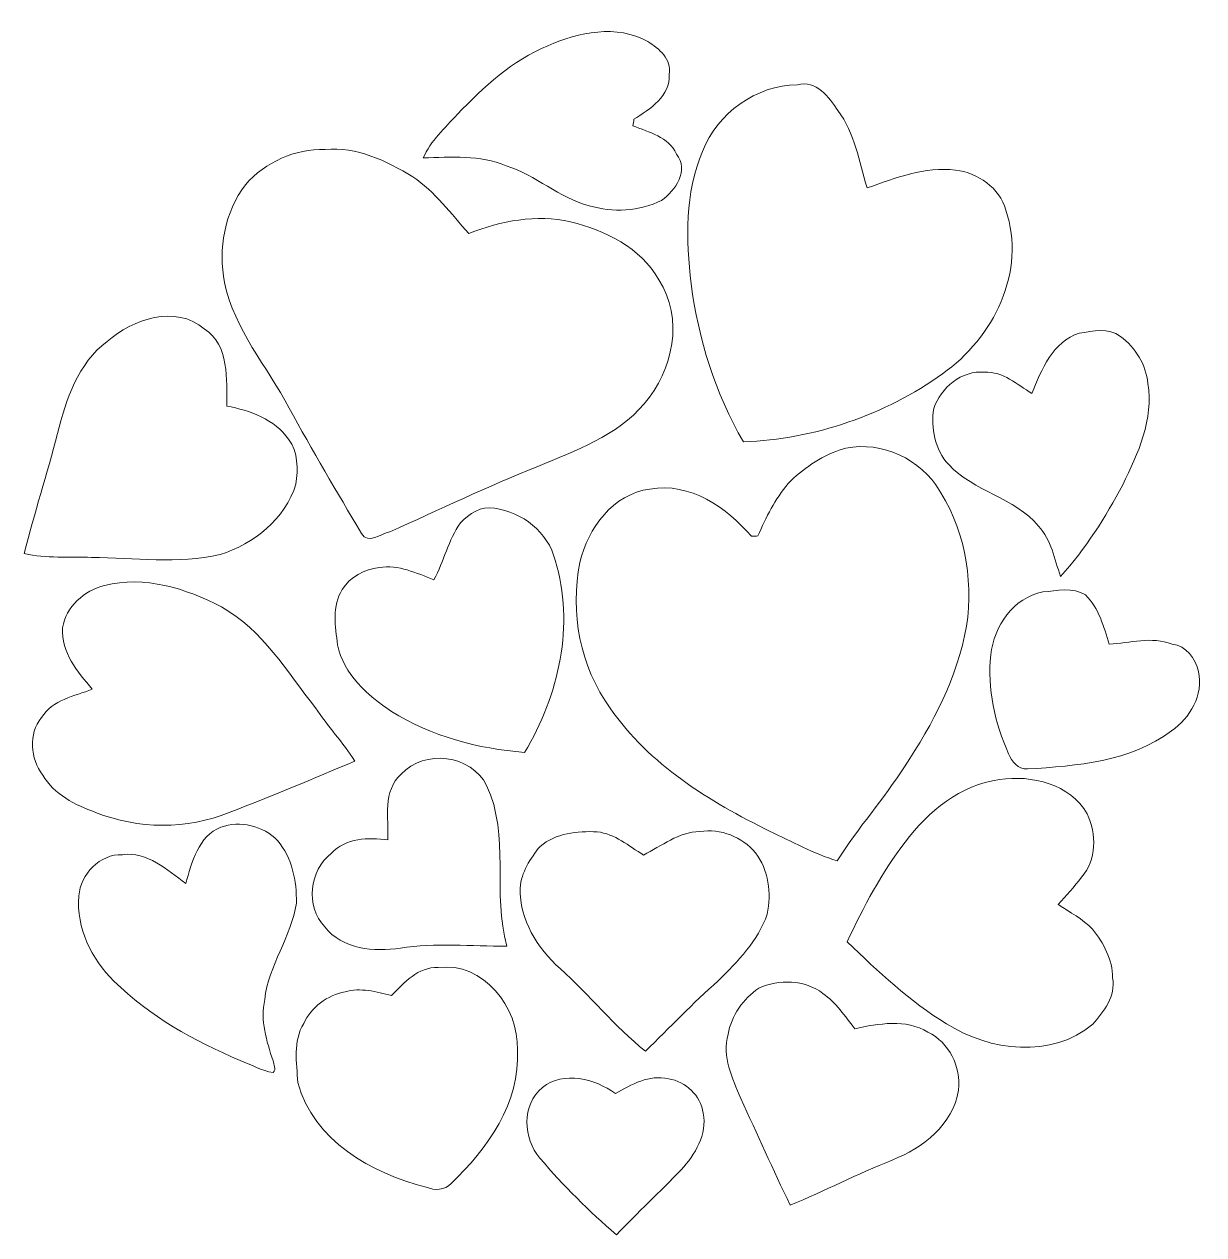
# Model space of a CAD drawing. Header units: centimetres. Extents: x -8.1 to 8.1, y -14.4 to 2.2.
import ezdxf

# ---------------------------------------------------------------- set-up
doc = ezdxf.new("R2010")
doc.units = ezdxf.units.CM
doc.header["$MEASUREMENT"] = 0
doc.layers.add('Layer 1', color=7, linetype='Continuous')

msp = doc.modelspace()

# ---------------------------------------------------------------- linework, layer by layer
at = {"layer": 'Layer 1', "color": 251, "lineweight": 9}
for points, knots in [([(-0.87986, 1.92353), (-0.45477, 2.11156), (0.06452, 2.21951), (0.49351, 1.98068), (0.49351, 1.98068), (0.64767, 1.88296), (0.82688, 1.74114), (0.78455, 1.52983), (0.78455, 1.52983), (0.81206, 1.23349), (0.51503, 1.05146), (0.30301, 0.91247), (0.30301, 0.91247), (0.29912, 0.89059), (0.29101, 0.8465), (0.28713, 0.82462), (0.28713, 0.82462), (0.50691, 0.73361), (0.77996, 0.67434), (0.88756, 0.43445), (0.88756, 0.43445), (1.06113, 0.21044), (0.87451, -0.06649), (0.68259, -0.20161), (0.68259, -0.20161), (0.37709, -0.35436), (0.01196, -0.37235), (-0.31366, -0.27534), (-0.31366, -0.27534), (-0.72535, -0.16315), (-1.04744, 0.1427), (-1.45207, 0.27394), (-1.45207, 0.27394), (-1.81473, 0.42598), (-2.2116, 0.39247), (-2.59472, 0.38083), (-2.59472, 0.38083), (-2.491, 0.6179), (-2.29521, 0.79323), (-2.12446, 0.98161), (-2.12446, 0.98161), (-1.76428, 1.35838), (-1.36776, 1.72209), (-0.87986, 1.92353)], [0, 0, 0, 0, 0.08333333, 0.08333333, 0.08333333, 0.08333333, 0.16666667, 0.16666667, 0.16666667, 0.16666667, 0.25, 0.25, 0.25, 0.25, 0.33333333, 0.33333333, 0.33333333, 0.33333333, 0.41666667, 0.41666667, 0.41666667, 0.41666667, 0.5, 0.5, 0.5, 0.5, 0.58333333, 0.58333333, 0.58333333, 0.58333333, 0.66666667, 0.66666667, 0.66666667, 0.66666667, 0.75, 0.75, 0.75, 0.75, 0.83333333, 0.83333333, 0.83333333, 0.83333333, 1, 1, 1, 1]), ([(1.24422, 0.47079), (1.45236, 0.99643), (1.97799, 1.38201), (2.54949, 1.3866), (2.54949, 1.3866), (2.81196, 1.45998), (2.98165, 1.21409), (3.10653, 1.03206), (3.10653, 1.03206), (3.33795, 0.72232), (3.39934, 0.3325), (3.50623, -0.03016), (3.50623, -0.03016), (3.89887, 0.10602), (4.30068, 0.263), (4.72472, 0.21502), (4.72472, 0.21502), (5.03129, 0.17587), (5.32797, -0.02663), (5.41264, -0.33531), (5.41264, -0.33531), (5.70827, -1.1728), (5.23731, -2.09815), (4.54622, -2.58428), (4.54622, -2.58428), (3.75141, -3.15154), (2.78268, -3.48492), (1.80725, -3.52161), (1.80725, -3.52161), (1.41919, -2.85698), (1.18883, -2.10803), (1.08864, -1.34709), (1.08864, -1.34709), (1.01773, -0.741), (1.0008, -0.10106), (1.24422, 0.47079)], [0, 0, 0, 0, 0.1, 0.1, 0.1, 0.1, 0.2, 0.2, 0.2, 0.2, 0.3, 0.3, 0.3, 0.3, 0.4, 0.4, 0.4, 0.4, 0.5, 0.5, 0.5, 0.5, 0.6, 0.6, 0.6, 0.6, 0.7, 0.7, 0.7, 0.7, 0.8, 0.8, 0.8, 0.8, 1, 1, 1, 1]), ([(-5.03735, 0.01394), (-4.76501, 0.32685), (-4.35649, 0.50642), (-3.94163, 0.49972), (-3.94163, 0.49972), (-3.507, 0.53817), (-3.09884, 0.34167), (-2.7376, 0.12365), (-2.7376, 0.12365), (-2.4335, -0.08519), (-2.20949, -0.38435), (-1.96784, -0.65775), (-1.96784, -0.65775), (-1.52757, -0.47995), (-1.03932, -0.39316), (-0.56907, -0.49547), (-0.56907, -0.49547), (-0.09635, -0.61859), (0.39896, -0.84472), (0.64308, -1.29345), (0.64308, -1.29345), (0.9941, -1.82016), (0.83993, -2.54089), (0.44271, -2.99631), (0.44271, -2.99631), (0.07088, -3.44364), (-0.50204, -3.63767), (-1.01992, -3.85992), (-1.01992, -3.85992), (-1.71031, -4.13191), (-2.37741, -4.45647), (-3.05439, -4.75773), (-3.05439, -4.75773), (-3.17292, -4.78632), (-3.35672, -4.93554), (-3.44104, -4.77891), (-3.44104, -4.77891), (-3.78428, -4.21129), (-4.11731, -3.63697), (-4.43834, -3.05629), (-4.43834, -3.05629), (-4.74032, -2.48515), (-5.18799, -1.97714), (-5.32557, -1.33227), (-5.32557, -1.33227), (-5.41377, -0.86871), (-5.32487, -0.366), (-5.03735, 0.01394)], [0, 0, 0, 0, 0.07692308, 0.07692308, 0.07692308, 0.07692308, 0.15384615, 0.15384615, 0.15384615, 0.15384615, 0.23076923, 0.23076923, 0.23076923, 0.23076923, 0.30769231, 0.30769231, 0.30769231, 0.30769231, 0.38461538, 0.38461538, 0.38461538, 0.38461538, 0.46153846, 0.46153846, 0.46153846, 0.46153846, 0.53846154, 0.53846154, 0.53846154, 0.53846154, 0.61538462, 0.61538462, 0.61538462, 0.61538462, 0.69230769, 0.69230769, 0.69230769, 0.69230769, 0.76923077, 0.76923077, 0.76923077, 0.76923077, 0.84615385, 0.84615385, 0.84615385, 0.84615385, 1, 1, 1, 1]), ([(-6.94024, -2.14084), (-6.58464, -1.83357), (-6.00044, -1.63178), (-5.60392, -1.96692), (-5.60392, -1.96692), (-5.25643, -2.18917), (-5.29524, -2.67106), (-5.29488, -3.02948), (-5.29488, -3.02948), (-4.97774, -3.08768), (-4.63695, -3.21116), (-4.44469, -3.48598), (-4.44469, -3.48598), (-4.31239, -3.66096), (-4.31557, -3.89555), (-4.34378, -4.10299), (-4.34378, -4.10299), (-4.49302, -4.58029), (-4.92094, -4.9239), (-5.3859, -5.07065), (-5.3859, -5.07065), (-5.96516, -5.20612), (-6.56559, -5.10911), (-7.15296, -5.10946), (-7.15296, -5.10946), (-7.46094, -5.09182), (-7.77667, -5.13027), (-8.079, -5.05549), (-8.079, -5.05549), (-7.9393, -4.50233), (-7.76221, -3.95976), (-7.62075, -3.40696), (-7.62075, -3.40696), (-7.50821, -2.93882), (-7.33782, -2.44281), (-6.94024, -2.14084)], [0, 0, 0, 0, 0.1, 0.1, 0.1, 0.1, 0.2, 0.2, 0.2, 0.2, 0.3, 0.3, 0.3, 0.3, 0.4, 0.4, 0.4, 0.4, 0.5, 0.5, 0.5, 0.5, 0.6, 0.6, 0.6, 0.6, 0.7, 0.7, 0.7, 0.7, 0.8, 0.8, 0.8, 0.8, 1, 1, 1, 1]), ([(6.42405, -2.02759), (6.60714, -1.99726), (6.82904, -1.94822), (6.98956, -2.07169), (6.98956, -2.07169), (7.19487, -2.22268), (7.3441, -2.46045), (7.36667, -2.71692), (7.36667, -2.71692), (7.44958, -3.21011), (7.23227, -3.68036), (7.02166, -4.11075), (7.02166, -4.11075), (6.78353, -4.55878), (6.51084, -4.99481), (6.16723, -5.36981), (6.16723, -5.36981), (6.0808, -5.13451), (6.04058, -4.86887), (5.86455, -4.67837), (5.86455, -4.67837), (5.53435, -4.28537), (4.97661, -4.20741), (4.62946, -3.83276), (4.62946, -3.83276), (4.43615, -3.63167), (4.38253, -3.32934), (4.42451, -3.06159), (4.42451, -3.06159), (4.51764, -2.77478), (4.81079, -2.53418), (5.12195, -2.56346), (5.12195, -2.56346), (5.37771, -2.55253), (5.56892, -2.73386), (5.77388, -2.85486), (5.77388, -2.85486), (5.90159, -2.53595), (6.06246, -2.13731), (6.42405, -2.02759)], [0, 0, 0, 0, 0.09090909, 0.09090909, 0.09090909, 0.09090909, 0.18181818, 0.18181818, 0.18181818, 0.18181818, 0.27272727, 0.27272727, 0.27272727, 0.27272727, 0.36363636, 0.36363636, 0.36363636, 0.36363636, 0.45454545, 0.45454545, 0.45454545, 0.45454545, 0.54545455, 0.54545455, 0.54545455, 0.54545455, 0.63636364, 0.63636364, 0.63636364, 0.63636364, 0.72727273, 0.72727273, 0.72727273, 0.72727273, 0.81818182, 0.81818182, 0.81818182, 0.81818182, 1, 1, 1, 1]), ([(3.12488, -3.63344), (3.61312, -3.4821), (4.16275, -3.7047), (4.45379, -4.11251), (4.45379, -4.11251), (4.83691, -4.67343), (4.97624, -5.3871), (4.87395, -6.05491), (4.87395, -6.05491), (4.7473, -6.75623), (4.41674, -7.4004), (4.01987, -7.98566), (4.01987, -7.98566), (3.73553, -8.43333), (3.37746, -8.8288), (3.09701, -9.27929), (3.09701, -9.27929), (2.77174, -9.18263), (2.47471, -9.01365), (2.16814, -8.87253), (2.16814, -8.87253), (1.33876, -8.46261), (0.5115, -7.95673), (-0.02368, -7.18168), (-0.02368, -7.18168), (-0.43819, -6.61335), (-0.57965, -5.86405), (-0.44066, -5.17825), (-0.44066, -5.17825), (-0.32707, -4.70624), (0.00949, -4.23704), (0.52279, -4.16931), (0.52279, -4.16931), (1.07524, -4.07371), (1.57653, -4.42013), (1.91767, -4.81948), (1.91767, -4.81948), (1.93989, -4.81807), (1.9847, -4.81523), (2.00692, -4.81383), (2.00692, -4.81383), (2.11734, -4.55913), (2.24293, -4.30795), (2.42144, -4.09346), (2.42144, -4.09346), (2.62076, -3.89485), (2.85959, -3.72975), (3.12488, -3.63344)], [0, 0, 0, 0, 0.07692308, 0.07692308, 0.07692308, 0.07692308, 0.15384615, 0.15384615, 0.15384615, 0.15384615, 0.23076923, 0.23076923, 0.23076923, 0.23076923, 0.30769231, 0.30769231, 0.30769231, 0.30769231, 0.38461538, 0.38461538, 0.38461538, 0.38461538, 0.46153846, 0.46153846, 0.46153846, 0.46153846, 0.53846154, 0.53846154, 0.53846154, 0.53846154, 0.61538462, 0.61538462, 0.61538462, 0.61538462, 0.69230769, 0.69230769, 0.69230769, 0.69230769, 0.76923077, 0.76923077, 0.76923077, 0.76923077, 0.84615385, 0.84615385, 0.84615385, 0.84615385, 1, 1, 1, 1]), ([(-2.08283, -4.63356), (-1.95865, -4.51221), (-1.80273, -4.39403), (-1.61506, -4.43354), (-1.61506, -4.43354), (-1.23088, -4.48716), (-0.8774, -4.76127), (-0.78038, -5.14721), (-0.78038, -5.14721), (-0.50734, -6.03268), (-0.73135, -7.01023), (-1.2009, -7.78951), (-1.2009, -7.78951), (-1.84083, -7.74012), (-2.4843, -7.56867), (-3.03075, -7.22507), (-3.03075, -7.22507), (-3.35849, -7.00705), (-3.6901, -6.71531), (-3.77159, -6.31137), (-3.77159, -6.31137), (-3.80298, -6.06267), (-3.85237, -5.7748), (-3.70632, -5.55149), (-3.70632, -5.55149), (-3.59943, -5.3751), (-3.40011, -5.27279), (-3.19868, -5.24846), (-3.19868, -5.24846), (-2.93304, -5.20154), (-2.68891, -5.32783), (-2.44691, -5.41638), (-2.44691, -5.41638), (-2.31038, -5.16203), (-2.24759, -4.87239), (-2.08283, -4.63356)], [0, 0, 0, 0, 0.1, 0.1, 0.1, 0.1, 0.2, 0.2, 0.2, 0.2, 0.3, 0.3, 0.3, 0.3, 0.4, 0.4, 0.4, 0.4, 0.5, 0.5, 0.5, 0.5, 0.6, 0.6, 0.6, 0.6, 0.7, 0.7, 0.7, 0.7, 0.8, 0.8, 0.8, 0.8, 1, 1, 1, 1]), ([(-6.97552, -5.49328), (-6.42236, -5.35746), (-5.85756, -5.53456), (-5.36791, -5.78891), (-5.36791, -5.78891), (-4.80204, -6.10641), (-4.46409, -6.67968), (-4.07709, -7.17674), (-4.07709, -7.17674), (-3.90316, -7.42615), (-3.70139, -7.65546), (-3.53205, -7.9084), (-3.53205, -7.9084), (-4.10532, -8.14935), (-4.67823, -8.39347), (-5.25996, -8.61396), (-5.25996, -8.61396), (-5.8431, -8.85348), (-6.51338, -8.84503), (-7.09758, -8.61431), (-7.09758, -8.61431), (-7.37627, -8.51024), (-7.67049, -8.36948), (-7.82359, -8.10066), (-7.82359, -8.10066), (-7.99363, -7.877), (-8.02819, -7.53551), (-7.83912, -7.31079), (-7.83912, -7.31079), (-7.69095, -7.06491), (-7.38897, -7.01869), (-7.14273, -6.91992), (-7.14273, -6.91992), (-7.34629, -6.6825), (-7.57524, -6.41439), (-7.55054, -6.07819), (-7.55054, -6.07819), (-7.51315, -5.78503), (-7.24857, -5.56701), (-6.97552, -5.49328)], [0, 0, 0, 0, 0.09090909, 0.09090909, 0.09090909, 0.09090909, 0.18181818, 0.18181818, 0.18181818, 0.18181818, 0.27272727, 0.27272727, 0.27272727, 0.27272727, 0.36363636, 0.36363636, 0.36363636, 0.36363636, 0.45454545, 0.45454545, 0.45454545, 0.45454545, 0.54545455, 0.54545455, 0.54545455, 0.54545455, 0.63636364, 0.63636364, 0.63636364, 0.63636364, 0.72727273, 0.72727273, 0.72727273, 0.72727273, 0.81818182, 0.81818182, 0.81818182, 0.81818182, 1, 1, 1, 1]), ([(5.92205, -5.58254), (6.11184, -5.56948), (6.33551, -5.51163), (6.50766, -5.62452), (6.50766, -5.62452), (6.69463, -5.80514), (6.76131, -6.06126), (6.83398, -6.30114), (6.83398, -6.30114), (7.12079, -6.28633), (7.41889, -6.19037), (7.69899, -6.3015), (7.69899, -6.3015), (7.89302, -6.32266), (8.02355, -6.50082), (8.06341, -6.67791), (8.06341, -6.67791), (8.13573, -6.99753), (7.94699, -7.31609), (7.69194, -7.49494), (7.69194, -7.49494), (7.12573, -7.91828), (6.39124, -7.97402), (5.71109, -8.01706), (5.71109, -8.01706), (5.58091, -8.02764), (5.49942, -7.91228), (5.4525, -7.80751), (5.4525, -7.80751), (5.2613, -7.38417), (5.16076, -6.91357), (5.20732, -6.44896), (5.20732, -6.44896), (5.25001, -6.05561), (5.51918, -5.66262), (5.92205, -5.58254)], [0, 0, 0, 0, 0.1, 0.1, 0.1, 0.1, 0.2, 0.2, 0.2, 0.2, 0.3, 0.3, 0.3, 0.3, 0.4, 0.4, 0.4, 0.4, 0.5, 0.5, 0.5, 0.5, 0.6, 0.6, 0.6, 0.6, 0.7, 0.7, 0.7, 0.7, 0.8, 0.8, 0.8, 0.8, 1, 1, 1, 1]), ([(-2.89635, -8.08902), (-2.57426, -7.74012), (-1.93609, -7.8195), (-1.7223, -8.24354), (-1.7223, -8.24354), (-1.39775, -8.93604), (-1.64927, -9.72944), (-1.44431, -10.45263), (-1.44431, -10.45263), (-1.93291, -10.45333), (-2.42292, -10.40395), (-2.90869, -10.47803), (-2.90869, -10.47803), (-3.26959, -10.53413), (-3.70527, -10.49497), (-3.94762, -10.18699), (-3.94762, -10.18699), (-4.21608, -9.90583), (-4.16141, -9.41123), (-3.85661, -9.17593), (-3.85661, -9.17593), (-3.65799, -8.96603), (-3.34896, -8.95439), (-3.07979, -8.99319), (-3.07979, -8.99319), (-3.06744, -8.68663), (-3.15493, -8.3215), (-2.89635, -8.08902)], [0, 0, 0, 0, 0.125, 0.125, 0.125, 0.125, 0.25, 0.25, 0.25, 0.25, 0.375, 0.375, 0.375, 0.375, 0.5, 0.5, 0.5, 0.5, 0.625, 0.625, 0.625, 0.625, 0.75, 0.75, 0.75, 0.75, 1, 1, 1, 1]), ([(5.32974, -8.16311), (5.76612, -8.09502), (6.3027, -8.22343), (6.53165, -8.63512), (6.53165, -8.63512), (6.66112, -8.90606), (6.66747, -9.27224), (6.45474, -9.50471), (6.45474, -9.50471), (6.35561, -9.63595), (6.24272, -9.75659), (6.13583, -9.88184), (6.13583, -9.88184), (6.29635, -9.98767), (6.46921, -10.0801), (6.60644, -10.21698), (6.60644, -10.21698), (6.75707, -10.40854), (6.88161, -10.63855), (6.88266, -10.88937), (6.88266, -10.88937), (6.92852, -11.13949), (6.76025, -11.35186), (6.60961, -11.52684), (6.60961, -11.52684), (6.04658, -11.99886), (5.18968, -11.89867), (4.60019, -11.51837), (4.60019, -11.51837), (4.09219, -11.21286), (3.6611, -10.80046), (3.23388, -10.39372), (3.23388, -10.39372), (3.45472, -9.91253), (3.70802, -9.44157), (4.03151, -9.02141), (4.03151, -9.02141), (4.3476, -8.60055), (4.79104, -8.22872), (5.32974, -8.16311)], [0, 0, 0, 0, 0.09090909, 0.09090909, 0.09090909, 0.09090909, 0.18181818, 0.18181818, 0.18181818, 0.18181818, 0.27272727, 0.27272727, 0.27272727, 0.27272727, 0.36363636, 0.36363636, 0.36363636, 0.36363636, 0.45454545, 0.45454545, 0.45454545, 0.45454545, 0.54545455, 0.54545455, 0.54545455, 0.54545455, 0.63636364, 0.63636364, 0.63636364, 0.63636364, 0.72727273, 0.72727273, 0.72727273, 0.72727273, 0.81818182, 0.81818182, 0.81818182, 0.81818182, 1, 1, 1, 1]), ([(-5.37779, -8.81716), (-5.11285, -8.72226), (-4.79076, -8.79705), (-4.59709, -9.00236), (-4.59709, -9.00236), (-4.396, -9.23801), (-4.32968, -9.55728), (-4.33815, -9.85996), (-4.33815, -9.85996), (-4.40306, -10.32669), (-4.72197, -10.71333), (-4.77241, -11.18571), (-4.77241, -11.18571), (-4.83698, -11.47534), (-4.74702, -11.75615), (-4.65846, -12.02849), (-4.65846, -12.02849), (-4.64718, -12.0807), (-4.61296, -12.14244), (-4.65459, -12.19042), (-4.65459, -12.19042), (-4.81546, -12.16325), (-4.96045, -12.08211), (-5.11038, -12.02285), (-5.11038, -12.02285), (-5.7422, -11.75791), (-6.35498, -11.41783), (-6.84499, -10.93241), (-6.84499, -10.93241), (-7.15261, -10.6276), (-7.36745, -10.20604), (-7.32688, -9.76295), (-7.32688, -9.76295), (-7.30783, -9.46415), (-7.03619, -9.18404), (-6.72892, -9.19498), (-6.72892, -9.19498), (-6.38461, -9.14806), (-6.11474, -9.40665), (-5.85827, -9.59221), (-5.85827, -9.59221), (-5.77748, -9.30611), (-5.68541, -8.93816), (-5.37779, -8.81716)], [0, 0, 0, 0, 0.08333333, 0.08333333, 0.08333333, 0.08333333, 0.16666667, 0.16666667, 0.16666667, 0.16666667, 0.25, 0.25, 0.25, 0.25, 0.33333333, 0.33333333, 0.33333333, 0.33333333, 0.41666667, 0.41666667, 0.41666667, 0.41666667, 0.5, 0.5, 0.5, 0.5, 0.58333333, 0.58333333, 0.58333333, 0.58333333, 0.66666667, 0.66666667, 0.66666667, 0.66666667, 0.75, 0.75, 0.75, 0.75, 0.83333333, 0.83333333, 0.83333333, 0.83333333, 1, 1, 1, 1]), ([(-0.98782, -9.08103), (-0.7765, -8.89759), (-0.47241, -8.86831), (-0.20465, -8.88136), (-0.20465, -8.88136), (0.03948, -8.90782), (0.23245, -9.07467), (0.43389, -9.20027), (0.43389, -9.20027), (0.68436, -9.07608), (0.91543, -8.87995), (1.20894, -8.87854), (1.20894, -8.87854), (1.49716, -8.83056), (1.78467, -8.95227), (1.97376, -9.16817), (1.97376, -9.16817), (2.15403, -9.40382), (2.19425, -9.72697), (2.13392, -10.01201), (2.13392, -10.01201), (2.0101, -10.37713), (1.72999, -10.66429), (1.46012, -10.92818), (1.46012, -10.92818), (1.11298, -11.23721), (0.79125, -11.5727), (0.45929, -11.89761), (0.45929, -11.89761), (0.03595, -11.55365), (-0.3066, -11.12468), (-0.71195, -10.76131), (-0.71195, -10.76131), (-1.02204, -10.47768), (-1.27639, -10.08927), (-1.25981, -9.65324), (-1.25981, -9.65324), (-1.24993, -9.43593), (-1.11835, -9.24507), (-0.98782, -9.08103)], [0, 0, 0, 0, 0.09090909, 0.09090909, 0.09090909, 0.09090909, 0.18181818, 0.18181818, 0.18181818, 0.18181818, 0.27272727, 0.27272727, 0.27272727, 0.27272727, 0.36363636, 0.36363636, 0.36363636, 0.36363636, 0.45454545, 0.45454545, 0.45454545, 0.45454545, 0.54545455, 0.54545455, 0.54545455, 0.54545455, 0.63636364, 0.63636364, 0.63636364, 0.63636364, 0.72727273, 0.72727273, 0.72727273, 0.72727273, 0.81818182, 0.81818182, 0.81818182, 0.81818182, 1, 1, 1, 1]), ([(-3.03005, -11.13208), (-2.85578, -10.95568), (-2.66492, -10.73449), (-2.38976, -10.7465), (-2.38976, -10.7465), (-1.76674, -10.66324), (-1.27886, -11.29789), (-1.29932, -11.87644), (-1.29932, -11.87644), (-1.25628, -12.60246), (-1.70959, -13.23534), (-2.21019, -13.71583), (-2.21019, -13.71583), (-2.29698, -13.80967), (-2.43879, -13.81461), (-2.55168, -13.76451), (-2.55168, -13.76451), (-3.3031, -13.57754), (-4.1032, -13.12492), (-4.31663, -12.32518), (-4.31663, -12.32518), (-4.33497, -12.05742), (-4.38754, -11.75685), (-4.2362, -11.51591), (-4.2362, -11.51591), (-4.13636, -11.28836), (-3.91058, -11.12609), (-3.66822, -11.08199), (-3.66822, -11.08199), (-3.45797, -11.01708), (-3.23642, -11.0788), (-3.03005, -11.13208)], [0, 0, 0, 0, 0.11111111, 0.11111111, 0.11111111, 0.11111111, 0.22222222, 0.22222222, 0.22222222, 0.22222222, 0.33333333, 0.33333333, 0.33333333, 0.33333333, 0.44444444, 0.44444444, 0.44444444, 0.44444444, 0.55555556, 0.55555556, 0.55555556, 0.55555556, 0.66666667, 0.66666667, 0.66666667, 0.66666667, 0.77777778, 0.77777778, 0.77777778, 0.77777778, 1, 1, 1, 1]), ([(2.01821, -11.02907), (2.29691, -10.90489), (2.65004, -10.91265), (2.8991, -11.1021), (2.8991, -11.1021), (3.08043, -11.22769), (3.2046, -11.4136), (3.33689, -11.58681), (3.33689, -11.58681), (3.66815, -11.51837), (4.03786, -11.44747), (4.34407, -11.63409), (4.34407, -11.63409), (4.63476, -11.77696), (4.80269, -12.11245), (4.76246, -12.4296), (4.76246, -12.4296), (4.69227, -12.90444), (4.27493, -13.22935), (3.85266, -13.39198), (3.85266, -13.39198), (3.37852, -13.58354), (2.92238, -13.81566), (2.45072, -14.01251), (2.45072, -14.01251), (2.2133, -13.5285), (1.99881, -13.03426), (1.76986, -12.54637), (1.76986, -12.54637), (1.65697, -12.26909), (1.50951, -11.97099), (1.59558, -11.66372), (1.59558, -11.66372), (1.64003, -11.4069), (1.80725, -11.17653), (2.01821, -11.02907)], [0, 0, 0, 0, 0.1, 0.1, 0.1, 0.1, 0.2, 0.2, 0.2, 0.2, 0.3, 0.3, 0.3, 0.3, 0.4, 0.4, 0.4, 0.4, 0.5, 0.5, 0.5, 0.5, 0.6, 0.6, 0.6, 0.6, 0.7, 0.7, 0.7, 0.7, 0.8, 0.8, 0.8, 0.8, 1, 1, 1, 1]), ([(-0.95501, -12.39468), (-0.66256, -12.16008), (-0.23252, -12.27614), (0.04759, -12.47687), (0.04759, -12.47687), (0.27126, -12.35446), (0.50797, -12.21194), (0.77749, -12.27579), (0.77749, -12.27579), (1.01456, -12.31142), (1.22093, -12.50615), (1.25409, -12.74639), (1.25409, -12.74639), (1.31195, -13.03991), (1.14262, -13.31789), (0.95247, -13.52497), (0.95247, -13.52497), (0.66107, -13.82872), (0.35239, -14.11552), (0.06135, -14.41962), (0.06135, -14.41962), (-0.3119, -14.09259), (-0.67067, -13.74687), (-0.98888, -13.36587), (-0.98888, -13.36587), (-1.22453, -13.09564), (-1.24429, -12.63492), (-0.95501, -12.39468)], [0, 0, 0, 0, 0.125, 0.125, 0.125, 0.125, 0.25, 0.25, 0.25, 0.25, 0.375, 0.375, 0.375, 0.375, 0.5, 0.5, 0.5, 0.5, 0.625, 0.625, 0.625, 0.625, 0.75, 0.75, 0.75, 0.75, 1, 1, 1, 1])]:
    msp.add_open_spline(points, degree=3, knots=knots, dxfattribs=at)

doc.saveas('drawing.dxf')
